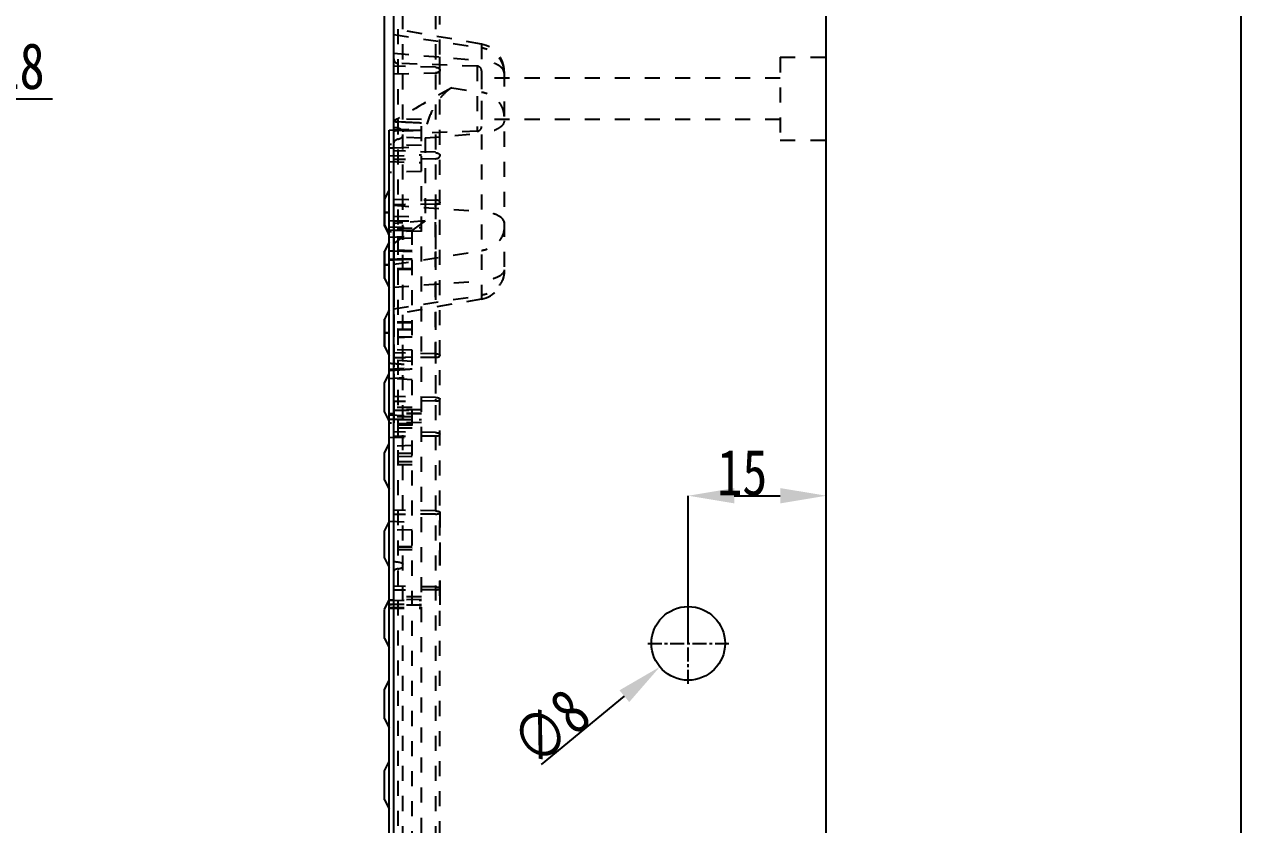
# Model space of a CAD drawing. Header units: millimetres. Extents: x 629 to 2024, y -4394 to 1386.
# Drawn here: x 1324.1 to 1456.3, y -1405.6 to -1318.6 of the extents above; entities that cross this region are included whole.
import ezdxf

# ---------------------------------------------------------------- set-up
doc = ezdxf.new("R2010")
doc.units = ezdxf.units.MM
doc.header["$LTSCALE"] = 16.335
doc.header["$PDMODE"] = 3
doc.header["$PDSIZE"] = 0.3125
doc.linetypes.add('CENTER', pattern=[0.6, 0.375, -0.075, 0.075, -0.075])
doc.linetypes.add('HIDDEN', pattern=[0.2, 0.1, -0.1])
doc.layers.get('0').update_dxf_attribs({"linetype": 'CONTINUOUS'})
doc.layers.get('Defpoints').update_dxf_attribs({"linetype": 'CONTINUOUS'})
doc.layers.add('DEFAULT_2', color=8, linetype='HIDDEN')
doc.styles.get("Standard").update_dxf_attribs({"font": 'txt', "width": 0.8})
doc.dimstyles.new('副本 ISO-25-1', dxfattribs={"dimtxt": 5, "dimasz": 5, "dimexe": 0, "dimexo": 0, "dimgap": 0, "dimtad": 1, "dimtxsty": 'Standard', "dimcen": 0, "dimclrd": 4, "dimclre": 4, "dimclrt": 6, "dimazin": 0, "dimtfac": 1, "dimtofl": 0, "dimtmove": 0, "dimatfit": 3, "dimfxl": 0, "dimarcsym": 0})

# ---------------------------------------------------------------- blocks, each defined once
blk = doc.blocks.new('*D261')
at = {"color": 4, "linetype": 'Continuous', "lineweight": -2}
for p, q in [((1363.26, -1339.42), (1363.26, -1226.03)), ((1406.26, -1226.03), (1368.26, -1226.03)), ((1411.26, -1260.91), (1411.26, -1226.03))]:
    blk.add_line(p, q, dxfattribs=at)
at = {"color": 4}
for points in [[(1368.26, -1225.2), (1368.26, -1226.86), (1363.26, -1226.03)], [(1406.26, -1225.2), (1406.26, -1226.86), (1411.26, -1226.03)]]:
    blk.add_solid(points, dxfattribs=at)
at = {"layer": 'Defpoints', "color": 0}
for p in [(1363.26, -1226.03), (1411.26, -1260.91), (1363.26, -1339.42)]:
    blk.add_point(p, dxfattribs=at)
at = {"color": 6, "insert": (1382.8, -1223.53), "char_height": 5, "attachment_point": 5}
blk.add_mtext('48', dxfattribs=at)
blk = doc.blocks.new('*D308')
at = {"color": 4, "linetype": 'Continuous', "lineweight": -2}
for p, q in [((1396.26, -1385.91), (1396.26, -1369.87)), ((1401.26, -1369.87), (1406.26, -1369.87)), ((1411.26, -1375.99), (1411.26, -1369.87))]:
    blk.add_line(p, q, dxfattribs=at)
at = {"color": 4}
for points in [[(1401.26, -1369.04), (1401.26, -1370.7), (1396.26, -1369.87)], [(1406.26, -1369.04), (1406.26, -1370.7), (1411.26, -1369.87)]]:
    blk.add_solid(points, dxfattribs=at)
at = {"layer": 'Defpoints', "color": 0}
for p in [(1411.26, -1369.87), (1411.26, -1375.99), (1396.26, -1385.91)]:
    blk.add_point(p, dxfattribs=at)
at = {"color": 6, "insert": (1402.13, -1367.37), "char_height": 5, "attachment_point": 5}
blk.add_mtext('15', dxfattribs=at)
blk = doc.blocks.new('*D309')
at = {"color": 4, "linetype": 'Continuous', "lineweight": -2}
blk.add_line((1380.33, -1399.08), (1389.32, -1391.65), dxfattribs=at)
at = {"color": 4}
blk.add_solid([(1388.79, -1391.01), (1389.85, -1392.29), (1393.18, -1388.46)], dxfattribs=at)
at = {"layer": 'Defpoints', "color": 0}
for p in [(1399.34, -1383.36), (1393.18, -1388.46)]:
    blk.add_point(p, dxfattribs=at)
at = {"color": 6, "insert": (1381.31, -1395.03), "char_height": 5, "attachment_point": 5, "rotation": 39.5905}
blk.add_mtext('∅8', dxfattribs=at)
blk = doc.blocks.new('*D383')
at = {"color": 4, "linetype": 'Continuous', "lineweight": -2}
blk.add_line((1217.85, -1326.73), (1327.2, -1326.73), dxfattribs=at)
at = {"layer": 'Defpoints', "color": 0}
for p in [(1217.85, -1326.73), (1311.87, -1326.73), (1209.81, -1420.91)]:
    blk.add_point(p, dxfattribs=at)
at = {"color": 6, "insert": (1319.54, -1323.82), "char_height": 5, "attachment_point": 5}
blk.add_mtext('94,18', dxfattribs=at)

msp = doc.modelspace()

# ---------------------------------------------------------------- linework, layer by layer
at = {"color": 7, "linetype": 'Continuous'}
for p, q in [((1364.263, -1580.914), (1364.263, -1260.914)), ((1411.258, -1580.914), (1411.258, -1260.914)), ((1363.76, -1330.133), (1364.263, -1330.115)), ((1363.76, -1460.898), (1363.76, -1330.133)), ((1363.76, -1332.079), (1364.263, -1332.062)), ((1363.76, -1336.625), (1363.258, -1337.613)), ((1363.258, -1337.613), (1363.258, -1337.631)), ((1363.258, -1337.631), (1363.258, -1337.757)), ((1363.258, -1337.694), (1363.258, -1337.634)), ((1363.258, -1337.757), (1363.258, -1337.977)), ((1363.258, -1337.977), (1363.258, -1337.998)), ((1363.258, -1337.977), (1363.258, -1338.379)), ((1363.258, -1338.379), (1363.259, -1338.749)), ((1363.258, -1339.094), (1363.258, -1339.133)), ((1363.258, -1339.133), (1363.258, -1339.207)), ((1363.258, -1339.207), (1363.258, -1339.33)), ((1363.258, -1339.33), (1363.258, -1339.61)), ((1363.258, -1339.61), (1363.258, -1340.087)), ((1363.259, -1338.749), (1363.259, -1339.094)), ((1363.259, -1339.013), (1363.259, -1338.972)), ((1363.259, -1339.094), (1363.761, -1339.096)), ((1363.258, -1340.087), (1363.258, -1340.245)), ((1363.258, -1340.245), (1363.258, -1340.385)), ((1363.258, -1340.385), (1363.258, -1340.418)), ((1363.258, -1340.418), (1363.258, -1340.448)), ((1363.258, -1340.448), (1363.258, -1340.496)), ((1363.258, -1340.532), (1363.258, -1340.474)), ((1363.258, -1340.496), (1363.258, -1340.546)), ((1363.258, -1340.567), (1363.258, -1340.532)), ((1363.258, -1340.575), (1363.76, -1341.563)), ((1364.264, -1340.013), (1363.76, -1340.02)), ((1363.76, -1342.31), (1363.258, -1343.298)), ((1363.258, -1343.298), (1363.258, -1343.447)), ((1363.258, -1343.412), (1363.258, -1343.311)), ((1363.258, -1343.472), (1363.258, -1343.412)), ((1363.258, -1343.447), (1363.258, -1343.493)), ((1363.258, -1343.709), (1363.258, -1343.472)), ((1363.258, -1343.493), (1363.258, -1343.632)), ((1363.258, -1343.632), (1363.258, -1343.708)), ((1363.258, -1343.708), (1363.258, -1343.852)), ((1363.258, -1344.152), (1363.258, -1343.709)), ((1363.258, -1343.852), (1363.258, -1344.089)), ((1363.258, -1344.089), (1363.258, -1344.33)), ((1363.258, -1344.479), (1363.258, -1344.152)), ((1363.258, -1344.33), (1363.258, -1344.561)), ((1363.258, -1344.686), (1363.258, -1344.479)), ((1363.258, -1344.561), (1363.258, -1344.686)), ((1363.258, -1344.686), (1363.258, -1344.721)), ((1363.258, -1344.721), (1363.258, -1344.776)), ((1363.259, -1344.776), (1363.258, -1344.866)), ((1363.258, -1344.989), (1363.258, -1344.865)), ((1363.258, -1344.866), (1363.258, -1345.072)), ((1363.258, -1345.216), (1363.258, -1344.989)), ((1363.258, -1345.072), (1363.258, -1345.409)), ((1363.258, -1345.454), (1363.258, -1345.216)), ((1363.258, -1345.409), (1363.258, -1345.868)), ((1363.258, -1345.692), (1363.258, -1345.454)), ((1363.258, -1345.851), (1363.258, -1345.692)), ((1363.258, -1345.878), (1363.258, -1345.851)), ((1363.258, -1345.868), (1363.258, -1346.01)), ((1363.258, -1345.913), (1363.258, -1345.878)), ((1363.258, -1346.058), (1363.258, -1345.913)), ((1363.258, -1346.01), (1363.258, -1346.072)), ((1363.258, -1346.254), (1363.258, -1346.058)), ((1363.258, -1346.072), (1363.258, -1346.143)), ((1363.258, -1346.143), (1363.258, -1346.242)), ((1363.258, -1346.254), (1363.76, -1347.242)), ((1363.671, -1349.88), (1363.258, -1350.693)), ((1363.258, -1350.851), (1363.258, -1350.693)), ((1363.258, -1350.693), (1363.258, -1351.082)), ((1363.258, -1351.03), (1363.258, -1350.851)), ((1363.258, -1351.321), (1363.258, -1351.03)), ((1363.258, -1351.082), (1363.258, -1351.276)), ((1363.258, -1351.276), (1363.258, -1351.387)), ((1363.258, -1351.575), (1363.258, -1351.321)), ((1363.258, -1351.387), (1363.258, -1351.411)), ((1363.258, -1351.387), (1363.258, -1351.511)), ((1363.258, -1351.511), (1363.258, -1351.622)), ((1363.258, -1351.712), (1363.258, -1351.575)), ((1363.258, -1351.622), (1363.259, -1351.728)), ((1363.259, -1351.728), (1363.259, -1352.092)), ((1363.259, -1352.166), (1363.258, -1352.491)), ((1363.258, -1352.417), (1363.258, -1352.288)), ((1363.258, -1352.855), (1363.258, -1352.417)), ((1363.258, -1352.491), (1363.258, -1352.697)), ((1363.258, -1352.697), (1363.258, -1353.635)), ((1363.258, -1353.012), (1363.258, -1352.855)), ((1363.258, -1353.057), (1363.258, -1353.012)), ((1363.258, -1353.168), (1363.258, -1353.057)), ((1363.259, -1352.092), (1363.259, -1352.166)), ((1363.258, -1353.318), (1363.258, -1353.168)), ((1363.258, -1353.439), (1363.258, -1353.318)), ((1363.258, -1353.639), (1363.258, -1353.439)), ((1363.258, -1353.639), (1363.76, -1354.627)), ((1363.258, -1357.615), (1363.76, -1356.627)), ((1363.258, -1360.776), (1363.258, -1357.616)), ((1363.258, -1360.777), (1363.713, -1361.671)), ((1363.76, -1360.952), (1364.265, -1360.946)), ((1363.258, -1365.203), (1363.76, -1364.215)), ((1363.258, -1368.165), (1363.258, -1365.204)), ((1363.258, -1368.167), (1363.76, -1369.154)), ((1363.258, -1373.706), (1363.76, -1372.719)), ((1363.258, -1376.669), (1363.258, -1373.708)), ((1363.258, -1376.67), (1363.76, -1377.658)), ((1363.258, -1382.213), (1363.76, -1381.226)), ((1363.76, -1381.196), (1364.265, -1381.19)), ((1363.258, -1385.374), (1363.258, -1382.215)), ((1363.258, -1385.376), (1363.76, -1386.363)), ((1363.258, -1390.935), (1363.76, -1389.947)), ((1363.258, -1394.096), (1363.258, -1390.936)), ((1363.258, -1394.097), (1363.76, -1395.084)), ((1363.258, -1399.746), (1363.76, -1398.758)), ((1363.258, -1402.907), (1363.258, -1399.747)), ((1363.258, -1402.908), (1363.76, -1403.895))]:
    msp.add_line(p, q, dxfattribs=at)
at = {"color": 1, "linetype": 'CENTER', "ltscale": 0.248791}
for p, q in [((1396.258, -1390.314), (1396.258, -1381.514)), ((1391.858, -1385.914), (1400.658, -1385.914))]:
    msp.add_line(p, q, dxfattribs=at)
msp.add_lwpolyline([(1065.616, -1206.235), (1456.273, -1206.235), (1456.273, -1636.122), (1065.616, -1636.122)], close=True)
msp.add_circle((1396.258, -1385.914), 4)
at = {"color": 7, "linetype": 'Continuous'}
for centre, radius, start, end in [((1363.808, -1322.392), 22.39, 268.59322, 269.87957), ((1362.866, -1400.46), 48.295, 88.93693, 89.5332)]:
    msp.add_arc(centre, radius, start, end, dxfattribs=at)
msp.add_open_spline([(1363.259, -1352.166), (1363.259, -1352.052), (1363.258, -1351.9), (1363.258, -1351.749), (1363.258, -1351.712)], degree=3, knots=[0, 0, 0, 0, 0.7554506, 1, 1, 1, 1], dxfattribs=at)
at = {"layer": 'DEFAULT_2', "color": 8, "linetype": 'HIDDEN'}
for p, q in [((1365.268, -1518.474), (1365.268, -1293.354)), ((1364.765, -1516.831), (1364.765, -1294.996)), ((1368.812, -1311.022), (1368.812, -1511.952)), ((1369.287, -1511.416), (1369.287, -1311.558)), ((1373.784, -1320.808), (1364.263, -1319.129)), ((1364.263, -1319.748), (1373.784, -1321.219)), ((1373.784, -1320.808), (1373.784, -1348.503)), ((1364.263, -1321.799), (1373.784, -1322.581)), ((1369.287, -1322.242), (1369.287, -1322.169)), ((1406.258, -1322.235), (1411.258, -1322.235)), ((1406.258, -1322.236), (1406.258, -1331.233)), ((1368.812, -1323.319), (1364.263, -1323.185)), ((1364.263, -1324.012), (1368.803, -1323.922)), ((1373.325, -1323.2), (1364.748, -1322.901)), ((1373.325, -1323.2), (1373.325, -1330.269)), ((1373.81, -1323.702), (1373.81, -1329.767)), ((1376.263, -1323.778), (1376.263, -1345.529)), ((1406.258, -1324.485), (1373.81, -1324.485)), ((1370.566, -1325.543), (1373.784, -1326.04)), ((1367.278, -1329.005), (1364.263, -1328.9)), ((1365.268, -1329.285), (1364.748, -1329.261)), ((1365.095, -1329.277), (1364.748, -1329.261)), ((1365.268, -1329.285), (1365.095, -1329.277)), ((1367.278, -1462.026), (1367.278, -1329.005)), ((1406.258, -1328.985), (1373.81, -1328.985)), ((1364.263, -1330.115), (1367.278, -1330.01)), ((1365.268, -1330.168), (1364.748, -1330.163)), ((1365.592, -1330.171), (1365.268, -1330.168)), ((1366.435, -1330.179), (1365.592, -1330.171)), ((1366.44, -1329.341), (1366.239, -1329.332)), ((1367.278, -1330.187), (1366.435, -1330.179)), ((1367.278, -1329.382), (1366.44, -1329.341)), ((1373.325, -1330.269), (1367.278, -1330.48)), ((1367.663, -1330.997), (1373.784, -1330.495)), ((1367.278, -1331.819), (1363.76, -1331.696)), ((1367.278, -1331.009), (1364.263, -1330.909)), ((1367.663, -1330.997), (1367.663, -1340.018)), ((1406.258, -1331.235), (1411.258, -1331.235)), ((1363.76, -1332.947), (1367.278, -1332.824)), ((1364.263, -1332.062), (1367.278, -1331.962)), ((1368.812, -1332.547), (1364.263, -1332.391)), ((1368.803, -1333.25), (1364.263, -1333.354)), ((1363.76, -1333.561), (1367.278, -1333.677)), ((1367.278, -1334.63), (1363.76, -1334.747)), ((1363.258, -1340.474), (1363.258, -1337.614)), ((1363.258, -1337.615), (1363.258, -1337.699)), ((1363.258, -1337.651), (1363.258, -1337.62)), ((1363.258, -1338.024), (1363.258, -1337.651)), ((1363.258, -1337.699), (1363.258, -1337.756)), ((1363.258, -1337.756), (1363.258, -1337.794)), ((1363.258, -1338.359), (1363.258, -1338.024)), ((1363.259, -1338.727), (1363.258, -1338.359)), ((1363.259, -1338.321), (1363.259, -1338.474)), ((1363.259, -1338.474), (1363.26, -1338.619)), ((1364.263, -1337.653), (1368.812, -1337.752)), ((1368.803, -1338.197), (1364.263, -1338.263)), ((1364.263, -1338.31), (1373.784, -1338.993)), ((1368.803, -1354.837), (1368.803, -1338.196)), ((1368.803, -1338.197), (1368.803, -1343.344)), ((1363.258, -1339.094), (1363.76, -1339.091)), ((1363.258, -1339.147), (1363.258, -1339.094)), ((1363.258, -1339.34), (1363.258, -1339.094)), ((1363.258, -1339.094), (1363.258, -1339.186)), ((1363.258, -1339.094), (1363.258, -1339.186)), ((1363.258, -1339.094), (1363.258, -1339.204)), ((1363.258, -1339.094), (1363.258, -1339.322)), ((1363.258, -1339.104), (1363.258, -1339.19)), ((1363.258, -1339.337), (1363.258, -1339.147)), ((1363.258, -1339.202), (1363.258, -1339.31)), ((1363.258, -1339.202), (1363.258, -1339.31)), ((1363.258, -1339.204), (1363.258, -1339.336)), ((1363.258, -1339.204), (1363.258, -1339.314)), ((1363.258, -1339.322), (1363.258, -1339.66)), ((1363.258, -1339.325), (1363.258, -1339.405)), ((1363.258, -1339.336), (1363.258, -1339.424)), ((1363.258, -1339.383), (1363.258, -1339.337)), ((1363.258, -1339.43), (1363.258, -1339.34)), ((1363.258, -1339.451), (1363.258, -1339.383)), ((1363.258, -1339.657), (1363.258, -1339.43)), ((1363.258, -1339.818), (1363.258, -1339.451)), ((1363.258, -1340.013), (1363.258, -1339.657)), ((1363.258, -1339.66), (1363.258, -1339.926)), ((1363.258, -1340.171), (1363.258, -1339.818)), ((1363.259, -1339.02), (1363.259, -1338.727)), ((1363.259, -1338.966), (1363.259, -1339.021)), ((1363.259, -1339.011), (1363.259, -1338.972)), ((1363.259, -1339.094), (1363.259, -1339.02)), ((1363.26, -1338.619), (1363.26, -1338.755)), ((1364.263, -1339.51), (1367.278, -1339.554)), ((1363.258, -1339.963), (1363.258, -1339.91)), ((1363.258, -1339.96), (1363.258, -1339.916)), ((1363.258, -1339.926), (1363.258, -1339.994)), ((1363.258, -1340.02), (1363.258, -1339.96)), ((1363.258, -1340.02), (1363.258, -1339.963)), ((1363.258, -1339.994), (1363.258, -1340.144)), ((1363.258, -1340.151), (1363.258, -1340.013)), ((1363.258, -1340.151), (1363.258, -1340.02)), ((1363.258, -1340.151), (1363.258, -1340.02)), ((1363.258, -1340.144), (1363.258, -1340.392)), ((1363.258, -1340.366), (1363.258, -1340.151)), ((1363.258, -1340.393), (1363.258, -1340.151)), ((1363.258, -1340.372), (1363.258, -1340.151)), ((1363.258, -1340.381), (1363.258, -1340.171)), ((1363.258, -1340.474), (1363.258, -1340.366)), ((1363.258, -1340.43), (1363.258, -1340.372)), ((1363.258, -1340.417), (1363.258, -1340.381)), ((1363.258, -1340.474), (1363.258, -1340.393)), ((1363.258, -1340.416), (1363.258, -1340.474)), ((1363.258, -1340.448), (1363.258, -1340.417)), ((1363.258, -1340.474), (1363.258, -1340.43)), ((1363.258, -1340.491), (1363.258, -1340.448)), ((1363.258, -1340.474), (1363.645, -1341.181)), ((1363.258, -1340.529), (1363.258, -1340.491)), ((1363.258, -1340.575), (1363.258, -1340.532)), ((1363.76, -1340.666), (1367.278, -1340.717)), ((1366.273, -1340.851), (1363.76, -1340.764)), ((1363.76, -1340.984), (1364.263, -1341)), ((1367.278, -1341.133), (1363.76, -1341.184)), ((1367.663, -1340.018), (1364.263, -1340.308)), ((1367.663, -1340.018), (1364.263, -1342.48)), ((1364.33, -1340.302), (1364.263, -1340.308)), ((1364.263, -1341), (1364.584, -1341.01)), ((1364.264, -1340.013), (1367.278, -1339.969)), ((1364.267, -1341.178), (1364.266, -1342.471)), ((1364.268, -1340.306), (1364.267, -1341.178)), ((1364.267, -1342.474), (1364.268, -1341.176)), ((1364.268, -1340.013), (1364.268, -1340.306)), ((1365.268, -1340.222), (1364.33, -1340.302)), ((1367.663, -1340.018), (1365.268, -1340.222)), ((1365.268, -1341.034), (1365.421, -1341.039)), ((1365.421, -1341.039), (1366.273, -1341.069)), ((1366.273, -1447.164), (1366.273, -1340.851)), ((1363.76, -1341.769), (1366.273, -1341.681)), ((1366.273, -1341.892), (1363.76, -1341.979)), ((1363.258, -1343.298), (1363.258, -1343.598)), ((1363.258, -1343.423), (1363.258, -1343.305)), ((1363.258, -1343.311), (1363.258, -1343.41)), ((1363.258, -1343.457), (1363.258, -1343.423)), ((1363.258, -1343.457), (1363.258, -1346.242)), ((1363.258, -1343.646), (1363.258, -1343.457)), ((1363.258, -1343.598), (1363.258, -1344.097)), ((1363.258, -1343.73), (1363.258, -1343.646)), ((1363.258, -1343.92), (1363.258, -1343.73)), ((1366.273, -1343.263), (1363.76, -1343.176)), ((1366.273, -1343.335), (1363.76, -1343.255)), ((1363.76, -1343.255), (1364.263, -1343.271)), ((1364.263, -1344.725), (1373.784, -1343.254)), ((1364.263, -1343.271), (1365.268, -1343.303)), ((1365.268, -1343.303), (1366.273, -1343.335)), ((1368.803, -1343.344), (1368.803, -1353.859)), ((1363.258, -1344.008), (1363.258, -1343.92)), ((1363.258, -1344.133), (1363.258, -1344.008)), ((1363.258, -1344.097), (1363.258, -1344.177)), ((1363.258, -1344.217), (1363.258, -1344.133)), ((1363.258, -1344.177), (1363.258, -1344.487)), ((1363.258, -1344.262), (1363.258, -1344.217)), ((1363.258, -1344.445), (1363.258, -1344.262)), ((1363.258, -1344.508), (1363.258, -1344.445)), ((1363.258, -1344.487), (1363.258, -1344.598)), ((1363.258, -1344.686), (1363.258, -1344.508)), ((1363.258, -1344.598), (1363.258, -1344.685)), ((1363.258, -1344.685), (1363.259, -1344.776)), ((1363.259, -1344.776), (1363.258, -1344.686)), ((1363.258, -1344.718), (1363.258, -1344.686)), ((1363.259, -1344.776), (1363.258, -1344.776)), ((1363.258, -1344.776), (1363.761, -1344.783)), ((1363.258, -1344.866), (1363.259, -1344.776)), ((1363.258, -1344.83), (1363.258, -1344.776)), ((1363.258, -1344.776), (1363.258, -1344.831)), ((1363.258, -1344.865), (1363.258, -1344.83)), ((1363.258, -1344.831), (1363.258, -1344.866)), ((1363.258, -1345.072), (1363.258, -1344.866)), ((1363.258, -1344.866), (1363.258, -1345.042)), ((1363.258, -1345.042), (1363.258, -1345.332)), ((1363.258, -1345.262), (1363.258, -1345.072)), ((1363.259, -1344.776), (1363.761, -1344.769)), ((1363.76, -1344.181), (1366.273, -1344.093)), ((1366.273, -1344.172), (1363.76, -1344.172)), ((1366.273, -1344.176), (1363.76, -1344.257)), ((1363.76, -1344.257), (1364.263, -1344.24)), ((1364.263, -1344.24), (1365.268, -1344.208)), ((1365.268, -1344.208), (1366.273, -1344.176)), ((1363.258, -1345.47), (1363.258, -1345.262)), ((1363.258, -1345.332), (1363.258, -1345.629)), ((1363.258, -1345.848), (1363.258, -1345.47)), ((1363.258, -1345.629), (1363.258, -1345.66)), ((1363.258, -1345.66), (1363.258, -1345.834)), ((1363.258, -1345.834), (1363.258, -1345.903)), ((1363.258, -1345.957), (1363.258, -1345.848)), ((1363.258, -1345.903), (1363.258, -1346.06)), ((1363.258, -1346.077), (1363.258, -1345.957)), ((1363.258, -1346.06), (1363.258, -1346.124)), ((1363.258, -1346.139), (1363.258, -1346.077)), ((1363.258, -1346.195), (1363.258, -1346.139)), ((1363.258, -1346.144), (1363.258, -1346.246)), ((1363.258, -1346.244), (1363.258, -1346.195)), ((1366.273, -1345.177), (1363.76, -1345.258)), ((1366.273, -1345.338), (1363.76, -1345.257)), ((1364.263, -1347.201), (1373.784, -1346.523)), ((1364.264, -1346.638), (1364.264, -1347.199)), ((1364.264, -1347.199), (1364.264, -1350.177)), ((1364.264, -1347.745), (1364.264, -1347.199)), ((1364.264, -1349.702), (1364.264, -1347.745)), ((1364.263, -1349.562), (1373.784, -1348.091)), ((1373.784, -1348.503), (1364.263, -1350.181)), ((1363.76, -1349.705), (1363.671, -1349.88)), ((1364.264, -1350.177), (1364.264, -1349.702)), ((1363.258, -1350.693), (1363.258, -1350.801)), ((1363.258, -1350.933), (1363.258, -1350.709)), ((1363.258, -1351.364), (1363.258, -1350.801)), ((1363.258, -1350.801), (1363.258, -1350.918)), ((1363.258, -1350.918), (1363.258, -1350.97)), ((1363.258, -1351.085), (1363.258, -1350.933)), ((1363.258, -1350.97), (1363.258, -1351.001)), ((1363.258, -1351.001), (1363.258, -1351.039)), ((1363.258, -1351.039), (1363.258, -1351.103)), ((1363.258, -1351.172), (1363.258, -1351.085)), ((1363.258, -1351.103), (1363.258, -1351.199)), ((1363.258, -1351.443), (1363.258, -1351.172)), ((1363.258, -1351.199), (1363.258, -1351.524)), ((1363.258, -1351.411), (1363.259, -1352.166)), ((1363.258, -1351.631), (1363.258, -1351.443)), ((1363.258, -1351.524), (1363.258, -1351.852)), ((1363.258, -1351.741), (1363.258, -1351.631)), ((1363.259, -1351.92), (1363.258, -1351.741)), ((1366.273, -1351.003), (1363.76, -1351.003)), ((1366.273, -1351.072), (1363.76, -1351.072)), ((1366.273, -1351.826), (1363.76, -1351.745)), ((1363.258, -1351.852), (1363.258, -1352.08)), ((1363.258, -1352.08), (1363.259, -1352.166)), ((1363.258, -1352.166), (1363.258, -1352.166)), ((1363.259, -1352.166), (1363.258, -1352.166)), ((1363.259, -1352.166), (1363.258, -1352.166)), ((1363.258, -1352.289), (1363.259, -1352.166)), ((1363.258, -1352.288), (1363.258, -1352.166)), ((1363.258, -1352.383), (1363.258, -1352.289)), ((1363.258, -1352.494), (1363.258, -1352.383)), ((1363.258, -1352.491), (1363.258, -1353.571)), ((1363.258, -1352.731), (1363.258, -1352.494)), ((1363.259, -1352.497), (1363.258, -1352.726)), ((1363.258, -1352.726), (1363.258, -1352.799)), ((1363.258, -1352.825), (1363.258, -1352.731)), ((1363.258, -1352.799), (1363.258, -1353.211)), ((1363.258, -1353.011), (1363.258, -1352.825)), ((1363.258, -1353.126), (1363.258, -1353.011)), ((1363.259, -1352.166), (1363.259, -1351.92)), ((1363.761, -1352.159), (1363.259, -1352.166)), ((1363.259, -1352.166), (1363.259, -1352.166)), ((1363.259, -1352.166), (1363.259, -1352.166)), ((1363.761, -1352.173), (1363.259, -1352.166)), ((1363.259, -1352.166), (1363.259, -1352.166)), ((1363.259, -1352.166), (1363.259, -1352.325)), ((1363.259, -1352.325), (1363.259, -1352.387)), ((1363.259, -1352.387), (1363.259, -1352.497)), ((1366.273, -1351.892), (1363.76, -1351.811)), ((1366.273, -1352.592), (1363.76, -1352.673)), ((1366.273, -1352.655), (1363.76, -1352.735)), ((1363.258, -1353.301), (1363.258, -1353.126)), ((1363.258, -1353.211), (1363.258, -1353.296)), ((1363.258, -1353.296), (1363.258, -1353.424)), ((1363.258, -1353.332), (1363.258, -1353.301)), ((1363.258, -1353.571), (1363.258, -1353.332)), ((1363.258, -1353.424), (1363.258, -1353.596)), ((1363.258, -1353.608), (1363.258, -1353.571)), ((1363.258, -1353.596), (1363.258, -1353.639)), ((1366.273, -1354.053), (1363.76, -1353.972)), ((1368.812, -1354.437), (1364.263, -1354.348)), ((1368.803, -1353.859), (1368.803, -1359.38)), ((1366.273, -1354.819), (1363.76, -1354.9)), ((1366.273, -1355.276), (1363.76, -1355.108)), ((1368.803, -1354.837), (1364.263, -1354.897)), ((1364.265, -1354.67), (1364.265, -1354.626)), ((1364.266, -1356.622), (1364.265, -1354.67)), ((1363.76, -1356.114), (1366.273, -1355.948)), ((1363.76, -1357.119), (1366.273, -1356.953)), ((1364.266, -1356.621), (1364.269, -1359.628)), ((1364.268, -1359.627), (1364.266, -1356.622)), ((1365.434, -1356.178), (1365.268, -1356.189)), ((1366.273, -1357.286), (1363.76, -1357.118)), ((1368.812, -1359.186), (1364.263, -1359.099)), ((1368.803, -1359.575), (1364.263, -1359.632)), ((1364.269, -1360.949), (1364.268, -1359.627)), ((1364.269, -1359.628), (1364.27, -1360.946)), ((1368.803, -1359.38), (1368.803, -1359.575)), ((1366.273, -1360.288), (1363.76, -1360.288)), ((1367.278, -1360.955), (1363.76, -1360.997)), ((1364.263, -1360.57), (1367.278, -1360.605)), ((1367.278, -1360.543), (1364.264, -1360.505)), ((1367.278, -1360.908), (1364.265, -1360.946)), ((1364.269, -1361.646), (1364.269, -1360.949)), ((1363.713, -1361.671), (1363.76, -1361.765)), ((1363.76, -1361.092), (1366.273, -1361.18)), ((1366.273, -1361.303), (1363.76, -1361.27)), ((1363.76, -1361.54), (1367.278, -1361.581)), ((1366.273, -1361.614), (1363.76, -1361.647)), ((1367.278, -1361.928), (1363.76, -1361.973)), ((1366.273, -1362.009), (1363.76, -1362.097)), ((1366.273, -1362.207), (1363.76, -1362.174)), ((1364.27, -1361.764), (1364.269, -1361.646)), ((1364.27, -1361.966), (1364.27, -1361.764)), ((1366.273, -1362.517), (1363.76, -1362.55)), ((1363.76, -1363.504), (1366.273, -1363.592)), ((1368.812, -1363.006), (1364.263, -1362.922)), ((1368.803, -1363.384), (1364.263, -1363.44)), ((1366.273, -1364.421), (1363.76, -1364.509)), ((1366.273, -1365.298), (1363.76, -1365.265)), ((1366.273, -1365.608), (1363.76, -1365.641)), ((1366.273, -1366.199), (1363.76, -1366.166)), ((1366.273, -1366.509), (1363.76, -1366.541)), ((1368.812, -1371.518), (1364.263, -1371.441)), ((1363.76, -1372.65), (1366.273, -1372.737)), ((1368.803, -1371.867), (1364.263, -1371.919)), ((1366.273, -1373.567), (1363.76, -1373.655)), ((1366.273, -1375.422), (1363.76, -1375.391)), ((1366.273, -1375.487), (1363.76, -1375.458)), ((1366.273, -1375.713), (1363.76, -1375.744)), ((1366.273, -1375.765), (1363.76, -1375.794)), ((1369.287, -1375.579), (1369.287, -1375.703)), ((1369.287, -1375.703), (1369.287, -1375.828)), ((1368.812, -1379.778), (1364.263, -1379.708)), ((1368.803, -1380.09), (1364.263, -1380.136)), ((1367.278, -1380.867), (1364.264, -1380.837)), ((1369.286, -1379.776), (1369.287, -1379.934)), ((1363.76, -1381.24), (1367.278, -1381.201)), ((1367.278, -1381.766), (1363.76, -1381.725)), ((1363.76, -1382.015), (1367.278, -1381.979)), ((1363.76, -1382.115), (1367.278, -1382.076)), ((1363.762, -1381.651), (1367.278, -1381.686)), ((1367.278, -1381.16), (1364.265, -1381.19))]:
    msp.add_line(p, q, dxfattribs=at)
for centre, radius, start, end in [((1373.263, -1323.762), 3, 0, 80), ((1364.765, -1322.399), 0.502, 180, 268), ((1373.308, -1323.702), 0.502, 0, 88), ((1373.999, -1323.808), 2.264, 0.00049, 1.10812), ((1364.721, -1327.805), 1.448, 257.74784, 260.65905), ((1364.8, -1327.333), 1.927, 260.63917, 263.05903), ((1364.863, -1326.82), 2.444, 263.04003, 267.30024), ((1377.19, -142.322), 1187.906, 269.399886, 269.521921), ((1373.308, -1329.767), 0.502, 272, 0), ((1603.234, -1337.674), 239.976, 180.02871, 180.15457), ((1338.36, -1338.864), 24.899, 359.47096, 359.65719), ((1335.223, -1338.842), 28.037, 359.48582, 359.63573), ((1363.254, -1391.517), 52.423, 89.44602, 89.99535), ((1320.294, -1338.761), 42.965, 359.72715, 359.85257), ((1305.443, -1338.723), 57.817, 359.85266, 359.96799), ((1345.223, -1928.141), 587.45, 87.946462, 88.191653), ((1363.808, -1367.116), 22.347, 90.11891, 91.40808), ((1373.263, -1345.548), 3, 280, 0), ((1373.999, -1345.503), 2.264, 358.89254, 359.99951), ((1362.924, -1307.464), 44.704, 270.42971, 271.0739), ((1372.074, -1465.843), 109.865, 93.90249, 94.07683), ((1986.528, -1373.653), 617.244, 179.818027, 180.178807), ((2058.554, -1377.869), 689.27, 179.830284, 180.158492), ((1541.615, -1381.053), 172.331, 179.62786, 179.91128), ((1546.025, -1380.705), 176.741, 180.02619, 180.33303)]:
    msp.add_arc(centre, radius, start, end, dxfattribs=at)
for points, knots in [([(1376.263, -1323.808), (1376.263, -1323.502), (1376.135, -1322.874), (1375.592, -1322.067), (1374.777, -1321.476), (1374.122, -1321.271), (1373.784, -1321.219)], [0, 0, 0, 0, 0.2362232, 0.4801087, 0.7352877, 1, 1, 1, 1]), ([(1369.283, -1322.868), (1369.283, -1322.817), (1369.284, -1322.608), (1369.286, -1322.4), (1369.287, -1322.242)], [0, 0, 0, 0, 0.2456323, 1, 1, 1, 1]), ([(1376.263, -1323.958), (1376.263, -1323.788), (1376.141, -1323.513), (1375.855, -1323.241), (1375.425, -1322.961), (1374.725, -1322.708), (1374.114, -1322.609), (1373.784, -1322.581)], [0, 0, 0, 0, 0.1684861, 0.2715195, 0.3902138, 0.6726814, 1, 1, 1, 1]), ([(1369.288, -1323.64), (1369.288, -1323.676), (1369.242, -1323.786), (1369.058, -1323.893), (1368.894, -1323.921), (1368.803, -1323.922)], [0, 0, 0, 0, 0.1799665, 0.5489982, 1, 1, 1, 1]), ([(1368.803, -1323.922), (1368.864, -1323.921), (1368.983, -1323.903), (1369.171, -1323.844), (1369.286, -1323.72), (1369.288, -1323.64)], [0, 0, 0, 0, 0.3051659, 0.5970128, 1, 1, 1, 1]), ([(1368.816, -1323.319), (1368.882, -1323.322), (1369.008, -1323.342), (1369.172, -1323.407), (1369.277, -1323.514), (1369.293, -1323.605), (1369.283, -1323.639)], [0, 0, 0, 0, 0.3135342, 0.6033818, 0.8272801, 1, 1, 1, 1]), ([(1369.287, -1323.621), (1369.286, -1323.559), (1369.285, -1323.308), (1369.283, -1323.058), (1369.283, -1322.868)], [0, 0, 0, 0, 0.2456338, 1, 1, 1, 1]), ([(1370.566, -1325.543), (1370.19, -1325.756), (1369.455, -1326.399), (1368.557, -1327.674), (1367.878, -1329.243), (1367.663, -1330.416), (1367.663, -1330.997)], [0, 0, 0, 0, 0.2028053, 0.4496636, 0.7274985, 1, 1, 1, 1]), ([(1376.263, -1328.628), (1376.263, -1328.323), (1376.135, -1327.695), (1375.592, -1326.887), (1374.777, -1326.297), (1374.122, -1326.092), (1373.784, -1326.04)], [0, 0, 0, 0, 0.2362232, 0.4801087, 0.7352877, 1, 1, 1, 1]), ([(1364.748, -1329.261), (1364.676, -1329.257), (1364.556, -1329.247), (1364.398, -1329.219), (1364.315, -1329.194), (1364.263, -1329.169), (1364.263, -1329.155)], [0, 0, 0, 0, 0.4263628, 0.7300957, 0.9169224, 1, 1, 1, 1]), ([(1364.263, -1329.155), (1364.263, -1329.158), (1364.271, -1329.176), (1364.291, -1329.182), (1364.306, -1329.189)], [0, 0, 0, 0, 0.1519393, 1, 1, 1, 1]), ([(1376.263, -1329.12), (1376.263, -1329.29), (1376.141, -1329.564), (1375.855, -1329.836), (1375.425, -1330.116), (1374.725, -1330.369), (1374.114, -1330.468), (1373.784, -1330.495)], [0, 0, 0, 0, 0.1683552, 0.2713591, 0.3900496, 0.6725724, 1, 1, 1, 1]), ([(1364.263, -1329.848), (1364.388, -1329.848), (1364.634, -1329.875), (1365, -1329.968), (1365.268, -1330.181), (1365.268, -1330.331)], [0, 0, 0, 0, 0.3170106, 0.6176061, 1, 1, 1, 1]), ([(1364.263, -1330.334), (1364.263, -1330.279), (1364.386, -1330.21), (1364.549, -1330.172), (1364.676, -1330.162), (1364.748, -1330.163)], [0, 0, 0, 0, 0.3092663, 0.5998815, 1, 1, 1, 1]), ([(1364.568, -1330.174), (1364.489, -1330.185), (1364.377, -1330.203), (1364.263, -1330.294), (1364.263, -1330.334)], [0, 0, 0, 0, 0.6630035, 1, 1, 1, 1]), ([(1364.748, -1330.163), (1364.732, -1330.163), (1364.672, -1330.163), (1364.612, -1330.168), (1364.568, -1330.174)], [0, 0, 0, 0, 0.2631095, 1, 1, 1, 1]), ([(1364.641, -1329.885), (1364.67, -1329.891), (1364.78, -1329.915), (1364.888, -1329.949), (1364.963, -1329.984)], [0, 0, 0, 0, 0.263511, 1, 1, 1, 1]), ([(1364.963, -1329.984), (1364.978, -1329.991), (1365.034, -1330.019), (1365.086, -1330.053), (1365.122, -1330.082)], [0, 0, 0, 0, 0.2686121, 1, 1, 1, 1]), ([(1365.184, -1330.141), (1365.197, -1330.156), (1365.24, -1330.211), (1365.268, -1330.281), (1365.268, -1330.331)], [0, 0, 0, 0, 0.2863667, 1, 1, 1, 1]), ([(1364.765, -1331.12), (1364.695, -1331.14), (1364.492, -1331.208), (1364.263, -1331.388), (1364.263, -1331.539)], [0, 0, 0, 0, 0.3247191, 1, 1, 1, 1]), ([(1364.765, -1331.121), (1364.695, -1331.14), (1364.492, -1331.208), (1364.263, -1331.388), (1364.263, -1331.539)], [0, 0, 0, 0, 0.32471, 1, 1, 1, 1]), ([(1364.765, -1331.121), (1364.836, -1331.101), (1365.039, -1331.033), (1365.268, -1330.853), (1365.268, -1330.702)], [0, 0, 0, 0, 0.3247175, 1, 1, 1, 1]), ([(1364.765, -1331.12), (1364.836, -1331.101), (1365.039, -1331.033), (1365.268, -1330.853), (1365.268, -1330.702)], [0, 0, 0, 0, 0.3247483, 1, 1, 1, 1]), ([(1368.803, -1333.25), (1368.866, -1333.249), (1368.987, -1333.231), (1369.145, -1333.162), (1369.258, -1333.057), (1369.288, -1332.964), (1369.288, -1332.921)], [0, 0, 0, 0, 0.2957622, 0.5662753, 0.798545, 1, 1, 1, 1]), ([(1368.812, -1332.592), (1368.874, -1332.594), (1368.993, -1332.614), (1369.183, -1332.693), (1369.288, -1332.832), (1369.288, -1332.921)], [0, 0, 0, 0, 0.2993445, 0.5733662, 1, 1, 1, 1]), ([(1363.259, -1338.972), (1363.26, -1338.833), (1363.26, -1338.407), (1363.258, -1337.981), (1363.258, -1337.694)], [0, 0, 0, 0, 0.3253427, 1, 1, 1, 1]), ([(1368.803, -1338.196), (1368.864, -1338.195), (1368.983, -1338.182), (1369.153, -1338.143), (1369.286, -1338.055), (1369.288, -1337.988)], [0, 0, 0, 0, 0.3288878, 0.6353947, 1, 1, 1, 1]), ([(1369.288, -1337.989), (1369.288, -1338.056), (1369.153, -1338.144), (1368.983, -1338.183), (1368.864, -1338.196), (1368.803, -1338.197)], [0, 0, 0, 0, 0.3653799, 0.6713341, 1, 1, 1, 1]), ([(1369.283, -1337.987), (1369.293, -1337.962), (1369.273, -1337.886), (1369.164, -1337.814), (1369.005, -1337.767), (1368.881, -1337.753), (1368.816, -1337.751)], [0, 0, 0, 0, 0.1406457, 0.3521711, 0.6578587, 1, 1, 1, 1]), ([(1376.263, -1340.195), (1376.263, -1339.844), (1375.752, -1339.471), (1375.182, -1339.25), (1374.587, -1339.081), (1374.113, -1339.016), (1373.784, -1338.993)], [0, 0, 0, 0, 0.3646132, 0.5028344, 0.6571703, 1, 1, 1, 1]), ([(1376.263, -1340.195), (1376.263, -1340.159), (1376.246, -1340.005), (1376.161, -1339.865), (1376.082, -1339.777)], [0, 0, 0, 0, 0.231277, 1, 1, 1, 1]), ([(1363.76, -1340.984), (1363.726, -1340.999), (1363.659, -1341.054), (1363.645, -1341.138), (1363.645, -1341.181)], [0, 0, 0, 0, 0.4674324, 1, 1, 1, 1]), ([(1363.645, -1341.181), (1363.645, -1341.165), (1363.648, -1341.111), (1363.67, -1341.057), (1363.697, -1341.028)], [0, 0, 0, 0, 0.2846702, 1, 1, 1, 1]), ([(1363.645, -1341.181), (1363.645, -1341.208), (1363.661, -1341.34), (1363.715, -1341.463), (1363.76, -1341.559)], [0, 0, 0, 0, 0.2005611, 1, 1, 1, 1]), ([(1364.27, -1360.991), (1364.268, -1359.23), (1364.263, -1352.237), (1364.262, -1345.244), (1364.268, -1340.012)], [0, 0, 0, 0, 0.2517617, 1, 1, 1, 1]), ([(1364.268, -1341.175), (1364.266, -1342.891), (1364.263, -1349.821), (1364.265, -1356.752), (1364.27, -1361.967)], [0, 0, 0, 0, 0.2474761, 1, 1, 1, 1]), ([(1376.263, -1340.665), (1376.263, -1340.971), (1376.135, -1341.599), (1375.592, -1342.406), (1374.777, -1342.996), (1374.122, -1343.202), (1373.784, -1343.254)], [0, 0, 0, 0, 0.2362232, 0.4801087, 0.7352877, 1, 1, 1, 1]), ([(1364.264, -1347.199), (1364.264, -1346.803), (1364.265, -1345.228), (1364.266, -1343.654), (1364.267, -1342.474)], [0, 0, 0, 0, 0.2509538, 1, 1, 1, 1]), ([(1376.263, -1345.33), (1376.263, -1345.679), (1375.75, -1346.048), (1375.182, -1346.268), (1374.587, -1346.435), (1374.113, -1346.499), (1373.784, -1346.523)], [0, 0, 0, 0, 0.3637925, 0.5021119, 0.6566314, 1, 1, 1, 1]), ([(1376.263, -1345.503), (1376.263, -1345.808), (1376.135, -1346.436), (1375.592, -1347.243), (1374.777, -1347.834), (1374.122, -1348.039), (1373.784, -1348.091)], [0, 0, 0, 0, 0.2362232, 0.4801087, 0.7352877, 1, 1, 1, 1]), ([(1364.264, -1350.177), (1364.264, -1350.713), (1364.265, -1352.861), (1364.266, -1355.009), (1364.266, -1356.621)], [0, 0, 0, 0, 0.2494994, 1, 1, 1, 1]), ([(1363.76, -1355.464), (1363.97, -1355.479), (1364.493, -1355.523), (1365.331, -1355.573), (1365.959, -1355.624), (1366.273, -1355.647)], [0, 0, 0, 0, 0.2499471, 0.6250507, 1, 1, 1, 1]), ([(1368.803, -1354.837), (1368.867, -1354.837), (1368.991, -1354.823), (1369.157, -1354.79), (1369.298, -1354.698), (1369.287, -1354.637)], [0, 0, 0, 0, 0.34606, 0.661259, 1, 1, 1, 1]), ([(1368.812, -1354.437), (1368.889, -1354.438), (1369.029, -1354.455), (1369.168, -1354.496), (1369.221, -1354.531)], [0, 0, 0, 0, 0.5510057, 1, 1, 1, 1]), ([(1369.221, -1354.531), (1369.232, -1354.539), (1369.266, -1354.564), (1369.292, -1354.609), (1369.287, -1354.637)], [0, 0, 0, 0, 0.3241782, 1, 1, 1, 1]), ([(1368.803, -1359.575), (1368.867, -1359.574), (1368.991, -1359.56), (1369.155, -1359.53), (1369.298, -1359.44), (1369.287, -1359.38)], [0, 0, 0, 0, 0.3480906, 0.6645843, 1, 1, 1, 1]), ([(1368.812, -1359.186), (1368.874, -1359.187), (1368.997, -1359.201), (1369.157, -1359.232), (1369.301, -1359.322), (1369.286, -1359.38)], [0, 0, 0, 0, 0.3489438, 0.6643875, 1, 1, 1, 1]), ([(1368.803, -1363.384), (1368.867, -1363.383), (1368.991, -1363.37), (1369.154, -1363.34), (1369.298, -1363.254), (1369.287, -1363.195)], [0, 0, 0, 0, 0.349892, 0.6675477, 1, 1, 1, 1]), ([(1368.803, -1363.385), (1368.867, -1363.384), (1368.991, -1363.37), (1369.154, -1363.341), (1369.298, -1363.255), (1369.287, -1363.195)], [0, 0, 0, 0, 0.3498898, 0.6675424, 1, 1, 1, 1]), ([(1368.812, -1363.006), (1368.874, -1363.007), (1368.998, -1363.021), (1369.156, -1363.051), (1369.301, -1363.138), (1369.286, -1363.195)], [0, 0, 0, 0, 0.3507808, 0.6673851, 1, 1, 1, 1]), ([(1368.812, -1371.518), (1368.874, -1371.519), (1368.998, -1371.532), (1369.151, -1371.559), (1369.301, -1371.637), (1369.286, -1371.692)], [0, 0, 0, 0, 0.3558764, 0.6757477, 1, 1, 1, 1]), ([(1368.803, -1371.867), (1368.868, -1371.866), (1368.993, -1371.855), (1369.15, -1371.826), (1369.299, -1371.75), (1369.287, -1371.692)], [0, 0, 0, 0, 0.3635739, 0.6718302, 1, 1, 1, 1]), ([(1364.263, -1377.027), (1364.387, -1377.027), (1364.626, -1377.041), (1364.945, -1377.098), (1365.164, -1377.176), (1365.268, -1377.279), (1365.268, -1377.323)], [0, 0, 0, 0, 0.3417247, 0.6575944, 0.8782807, 1, 1, 1, 1]), ([(1364.263, -1377.027), (1364.294, -1377.027), (1364.42, -1377.029), (1364.546, -1377.039), (1364.641, -1377.05)], [0, 0, 0, 0, 0.2432291, 1, 1, 1, 1]), ([(1364.765, -1377.806), (1364.696, -1377.818), (1364.568, -1377.847), (1364.394, -1377.905), (1364.263, -1377.995), (1364.263, -1378.062)], [0, 0, 0, 0, 0.3593494, 0.65783, 1, 1, 1, 1]), ([(1364.765, -1377.806), (1364.834, -1377.794), (1364.962, -1377.765), (1365.137, -1377.706), (1365.268, -1377.617), (1365.268, -1377.55)], [0, 0, 0, 0, 0.3593498, 0.6578309, 1, 1, 1, 1]), ([(1368.803, -1380.09), (1368.866, -1380.089), (1368.987, -1380.081), (1369.143, -1380.049), (1369.251, -1380.011), (1369.291, -1379.953), (1369.287, -1379.934)], [0, 0, 0, 0, 0.3552616, 0.6750164, 0.8865592, 1, 1, 1, 1]), ([(1368.812, -1379.778), (1368.874, -1379.779), (1368.993, -1379.787), (1369.147, -1379.819), (1369.252, -1379.857), (1369.292, -1379.915), (1369.286, -1379.934)], [0, 0, 0, 0, 0.3561525, 0.6747193, 0.8871025, 1, 1, 1, 1]), ([(1368.812, -1379.778), (1368.926, -1379.779), (1369.081, -1379.795), (1369.241, -1379.853), (1369.287, -1379.903), (1369.288, -1379.924)], [0, 0, 0, 0, 0.6596034, 0.8777149, 1, 1, 1, 1])]:
    msp.add_open_spline(points, degree=3, knots=knots, dxfattribs=at)
for points in [[(1370.566, -1325.543), (1368.465, -1326.736), (1366.364, -1327.93), (1364.263, -1329.125)], [(1364.306, -1329.189), (1364.316, -1329.193), (1364.327, -1329.197), (1364.337, -1329.2)], [(1367.278, -1329.382), (1366.608, -1329.349), (1365.938, -1329.317), (1365.268, -1329.285)], [(1366.239, -1329.332), (1365.915, -1329.316), (1365.592, -1329.3), (1365.268, -1329.285)], [(1365.122, -1330.082), (1365.144, -1330.1), (1365.165, -1330.12), (1365.184, -1330.141)], [(1363.659, -1341.287), (1363.651, -1341.252), (1363.645, -1341.217), (1363.645, -1341.181)], [(1363.697, -1341.028), (1363.714, -1341.01), (1363.737, -1340.994), (1363.76, -1340.984)], [(1364.584, -1341.01), (1364.812, -1341.018), (1365.04, -1341.026), (1365.268, -1341.034)], [(1363.698, -1341.412), (1363.682, -1341.371), (1363.668, -1341.33), (1363.659, -1341.287)], [(1363.76, -1341.559), (1363.738, -1341.511), (1363.716, -1341.462), (1363.698, -1341.412)], [(1364.266, -1342.471), (1364.265, -1343.86), (1364.265, -1345.249), (1364.264, -1346.638)], [(1364.265, -1354.626), (1364.265, -1353.143), (1364.264, -1351.66), (1364.264, -1350.177)], [(1364.263, -1356.257), (1364.095, -1356.268), (1363.928, -1356.281), (1363.76, -1356.292)], [(1365.268, -1356.189), (1365.044, -1356.204), (1364.82, -1356.218), (1364.596, -1356.233)], [(1366.273, -1356.119), (1365.993, -1356.138), (1365.714, -1356.159), (1365.434, -1356.178)]]:
    msp.add_open_spline(points, degree=3, dxfattribs=at)

# ---------------------------------------------------------------- dimensions: what is measured, and where the dimension line sits
for base, p1, p2, picture, middle in [((1363.258, -1226.032), (1411.258, -1260.914), (1363.258, -1339.417), '*D261', (1382.798, -1226.032)), ((1411.258, -1369.869), (1396.258, -1385.914), (1411.258, -1375.986), '*D308', (1402.13, -1369.869))]:
    dim = msp.add_linear_dim(base=base, p1=p1, p2=p2, dimstyle='副本 ISO-25-1', override={"dimfxl": 1.25, "dimarcsym": 1})
    dim.commit()
    dim.dimension.update_dxf_attribs({"geometry": picture, "text_midpoint": middle, "dimtype": 160})
dim = msp.add_ordinate_dim(feature_location=(1217.846, -1326.735), offset=(94.024, 0), dtype=0, origin=(1209.806, -1420.914), dimstyle='副本 ISO-25-1', override={"dimfxl": 1.25, "dimarcsym": 1})
dim.commit()
dim.dimension.update_dxf_attribs({"geometry": '*D383', "text_midpoint": (1319.537, -1323.818)})
dim = msp.add_diameter_dim_2p(p1=(1399.341, -1383.364), p2=(1393.176, -1388.463), dimstyle='副本 ISO-25-1', override={"dimfxl": 1.25, "dimarcsym": 1})
dim.commit()
dim.dimension.update_dxf_attribs({"geometry": '*D309', "text_midpoint": (1381.308, -1395.033)})

doc.saveas('drawing.dxf')
